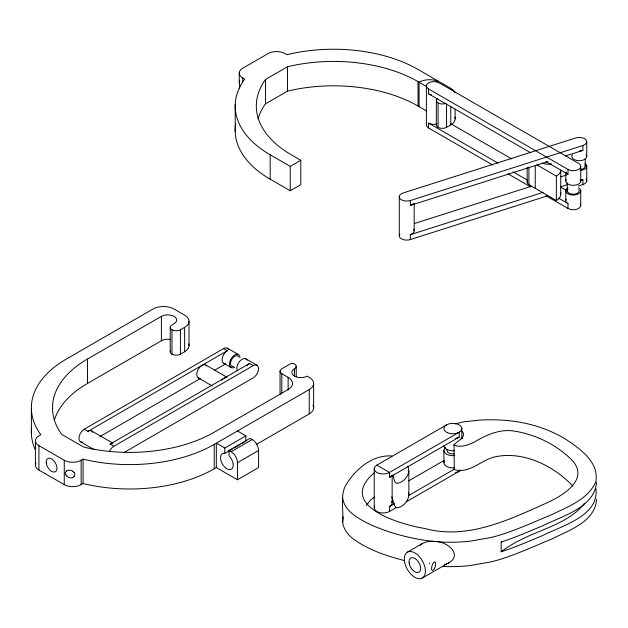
<?xml version="1.0" encoding="UTF-8"?>
<svg xmlns="http://www.w3.org/2000/svg" width="628" height="628" viewBox="0 0 628 628"><rect width="100%" height="100%" fill="white"/><g stroke="black" fill="none" stroke-linecap="round" stroke-linejoin="round"><path stroke-width="0.94" d="M35.411 465.128L35.411 440.746M170.219 351.727L170.219 327.337M280.049 371.242L280.049 394.69M586.74 181.084L586.756 166.012M596.529 482.304C594.81 507.667 561.354 516.295 542.404 525.919C528.737 531.469 515.266 537.599 501.168 542.003L501.168 551.761C515.266 547.341 528.745 541.234 542.404 535.676C561.22 525.966 599.858 515.831 595.854 488.411M596.529 499.37C595.132 521.962 568.764 530.268 551.635 539.067C534.295 546.195 517.213 554.147 499.252 559.658A111.462 64.354 0 0 1 490.476 561.981L470.246 565.522A99.2 57.274 0 0 1 446.265 566.574L442.489 566.432M404.448 560.576C386.008 555.811 367.349 549.633 352.025 537.968C347.245 533.863 343.226 528.54 342.66 522.064C343.728 510.47 340.384 498.098 344.811 486.975C354.019 470.341 371.792 454.468 391.974 455.983M342.66 522.064L343.069 516.663M239.307 88.101L239.582 87.261M407.721 466.047C411.544 473.488 404.197 482.861 396.551 483.419L394.674 481.629L392.838 474.956M408.875 471.024L408.875 495.414C408.019 501.395 402.776 507.432 396.551 507.809L394.674 506.011L391.794 496.905M572.971 486.174C553.456 465.56 522.653 450.362 493.898 457.09C480.718 460.544 468.755 474.164 454.28 469.603L454.005 444.734C457.325 441.044 468.174 436.295 461.321 430.58M454.005 469.124L454.177 468.598M366.242 505.548L370.504 500.084L374.649 496.858M74.128 476.409L72.707 477.586M420.085 545.3C427.134 538.722 437.897 542.443 446.265 542.184A99.2 57.274 0 0 0 470.254 541.14L490.476 537.592A111.462 64.354 0 0 0 499.252 535.268C517.213 529.757 534.295 521.805 551.635 514.677C567.861 506.765 587.816 499.598 595.736 481.99C599.709 462.349 579.715 448.439 565.42 439.074C544.5 426.31 520 420.399 495.641 419.857A107.514 62.07 0 0 0 480.153 420.077L464.006 421.78L455.017 423.892M501.168 542.003L502.086 541.297M501.168 551.761L506.152 548.15A133.937 77.33 0 0 1 522.064 539.193C542.93 528.58 568.152 523.03 583.726 504.37A52.878 30.529 0 0 0 584.464 503.248M374.649 472.468C335.493 505.289 399.769 524.482 424.646 528.454C466.722 539.994 507.871 520.376 545.394 503.515C562.963 495.837 592.314 478.269 569.651 457.898C554.791 443.957 535.535 434.733 515.486 431.303C500.799 428.414 486.708 434.623 474.423 442.026C468.394 444.962 460.874 447.866 454.28 445.213L454.005 444.734M444.42 564.776C465.262 557.664 449.106 541.148 434.662 541.493A114.751 66.254 0 0 1 419.787 539.507C401.732 536.218 383.936 531.053 367.349 523.132C356.987 517.605 344.12 510.666 342.66 497.682M82.315 442.088A7.465 4.31 -60 0 1 79.065 437.151A7.465 4.31 -60 0 1 84.254 429.199L223.647 348.571A7.465 4.31 -60 0 1 228.561 349.584M84.254 429.199L87.944 431.334L227.344 350.707L223.647 348.571M99.781 436.68L200.316 378.527M214.682 370.222L225.664 363.871M253.217 365.637L113.817 446.273L110.12 444.137L249.52 363.51L253.217 365.637A7.465 4.31 -60 0 1 258.501 368.683A7.465 4.31 -60 0 1 253.225 377.828L123.967 452.6M258.029 118.739A119.477 68.978 0 0 1 265.534 103.824L265.534 79.434L287.498 66.756A119.477 68.978 0 0 1 418.028 81.632L426.734 86.664M265.534 103.824L287.498 91.146A119.477 68.978 0 0 1 418.028 106.022L426.734 111.054M436.468 81.962L438.093 81.028L418.028 69.441A119.477 68.978 0 0 0 286.91 54.707L284.963 53.592A11.948 6.9 0 0 0 268.07 53.592L242.722 68.224A11.948 6.9 0 0 0 242.722 77.974L244.669 79.097A119.477 68.978 0 0 0 270.181 154.794L290.246 166.381L300.804 160.281L300.804 184.671L290.246 190.771L270.181 179.184A119.477 68.978 0 0 1 235.759 123.685M436.829 123.551A5.974 3.446 0 0 0 438.956 127.774A5.974 3.446 0 0 0 446.539 127.358L450.763 124.925A14.931 8.619 0 0 0 454.821 117.059M294.469 376.604L294.469 368.801A5.974 3.446 0 0 0 294.469 363.926A2.983 1.727 0 0 0 290.246 363.926L281.799 368.801A5.974 3.446 0 0 0 281.799 373.676L288.134 377.334A14.931 8.619 0 0 1 288.134 389.533L214.211 432.205A119.477 68.978 0 0 1 83.681 447.081L61.725 434.403A119.477 68.978 0 0 1 87.488 359.043L161.412 316.363A8.957 5.173 0 0 1 174.082 316.363A8.957 5.173 0 0 1 174.082 323.679L171.97 324.904A5.974 3.446 0 0 0 171.97 329.779L171.97 354.168M54.314 420.21A119.477 68.978 0 0 1 87.488 383.433L161.412 340.753A8.957 5.173 0 0 1 170.463 339.481M171.97 329.779A5.974 3.446 0 0 0 180.417 329.779L184.64 327.337A14.931 8.619 0 0 0 184.64 315.146L174.082 309.047A14.931 8.619 0 0 0 152.965 309.047L66.372 359.043A119.477 68.978 0 0 0 40.851 434.749L38.912 435.863A11.948 6.9 0 0 0 38.912 445.621L38.912 470.011L64.26 484.643A11.948 6.9 0 0 0 81.153 484.643L83.092 483.521A119.477 68.978 0 0 0 214.211 468.786L216.322 467.57L237.447 479.761L258.563 467.57L258.563 450.496A8.957 5.173 60 0 0 252.228 439.522L250.117 438.305L229 450.496L229 455.795A8.957 5.173 60 0 1 231.975 468.763A8.957 5.173 60 0 1 221.794 462.883A8.957 5.173 60 0 1 224.769 453.353L224.769 448.062L245.893 435.863L245.893 441.162A8.957 5.173 60 0 0 245.438 441.107M170.502 350.683A5.974 3.446 0 0 0 173.093 354.679A5.974 3.446 0 0 0 180.417 354.168L184.64 351.727A14.931 8.619 0 0 0 188.698 343.861M38.912 445.621L64.26 460.253A11.948 6.9 0 0 0 81.153 460.253L83.092 459.131A119.477 68.978 0 0 0 214.211 444.404L309.251 389.533A14.931 8.619 0 0 0 309.251 377.334L307.139 376.117A8.957 5.173 0 0 1 294.469 376.117A8.957 5.173 0 0 1 294.469 368.801M224.769 453.353L232.376 448.965M234.063 447.992L239.982 444.577M241.67 443.604L244.206 442.136M229 450.496L231.112 451.72L252.228 439.522M256.876 444.161L309.251 413.915A14.931 8.619 0 0 0 312.925 405.201M237.447 479.761L237.447 462.695L258.563 450.496M376.839 465.128L389.509 472.444L389.509 477.327L459.209 437.088L459.209 432.205L389.509 472.444A8.957 5.173 0 0 1 376.839 472.444A8.957 5.173 0 0 1 376.839 465.128L446.539 424.889M408.75 480.852L444.02 460.489M374.641 506.239A8.957 5.173 0 0 0 378.519 512.228A8.957 5.173 0 0 0 389.509 511.467L389.509 506.592L394.549 503.68M408.828 495.437L454.17 469.257M389.509 511.467L396.229 507.589M406.308 501.772L459.209 471.228L459.209 470.011M407.391 552.185L422.62 543.393M422.322 578.05L448.785 562.766M66.764 471.024L65.453 472.264A3.093 2.041 52.3 0 0 65.406 473.834L65.791 474.705M410.335 200.536L582.902 145.515A7.465 4.31 0 0 0 585.83 139.659A7.465 4.31 0 0 0 575.68 137.972L403.113 192.992A7.465 4.31 0 0 0 400.185 198.848A7.465 4.31 0 0 0 410.335 200.536L410.335 205.419L547.812 161.584M565.373 155.987L582.902 150.398L582.902 145.515M414.26 223.584L531.304 186.265M560.914 176.821L566.456 175.055M399.8 234.173A7.465 4.31 0 0 0 401.771 239.009A7.465 4.31 0 0 0 410.335 239.558L410.335 234.684L543.165 192.333M560.757 186.72L567.217 184.663M580.131 180.542L582.902 179.663L582.902 184.538L578.239 186.029M410.335 239.558L547.459 195.842M72.707 471.353L74.128 472.429M428.571 88.964L567.987 169.427A7.465 4.31 0 0 0 578.545 169.427A7.465 4.31 0 0 0 578.545 163.327L439.129 82.865A7.465 4.31 0 0 0 428.571 82.865A7.465 4.31 0 0 0 428.571 88.964L428.571 93.839L530.809 152.847M546.015 161.624L567.987 174.309L567.987 169.427M536.932 164.921L556.369 176.138L556.369 200.528L528.909 184.671A5.974 3.446 0 0 1 527.653 180.864M450.959 123.834L511.796 158.947M560.804 187.23L565.867 190.158M492.784 165.046L428.571 127.979L428.571 123.104L497.855 163.092M513.068 171.876L527.426 180.165M558.692 198.205L567.987 203.574L567.987 208.449A7.465 4.31 0 0 0 577.148 209.085A7.465 4.31 0 0 0 580.382 204.092M507.997 173.823L530.809 186.987M546.015 195.771L567.987 208.449M300.804 160.281L291.306 154.794A119.477 68.978 0 0 1 265.534 79.434M227.383 348.195L238.467 354.6M245.862 358.863L256.946 365.268M223.615 363.267L231.01 367.537M205.733 364.986L227.085 377.318M198.275 377.93L212.233 385.985M237.447 430.989L245.893 435.863M224.769 448.062L216.322 443.18L216.322 467.57M91.68 430.957L113.04 443.29M80.525 441.767L94.043 449.57M66.764 476.087L66.16 475.325A4.757 3.721 46.1 0 1 65.752 474.721M408.64 492.901L408.875 495.414M239.307 84.121L239.229 73.099M586.74 142.069L586.756 156.262M585.249 158.586L585.249 166.389M580.735 166.381L580.735 181.013M580.735 190.763L580.735 205.403M567.288 182.96L567.288 190.771M565.797 172.229L565.797 181.013M565.797 190.771L565.797 200.52M560.741 194.429L560.741 170.039A14.931 8.619 0 0 1 556.369 176.138M535.244 165.894L535.244 188.329M528.909 167.111L528.909 184.671M527.159 167.597L527.159 182.23M461.831 428.547L461.831 438.98M455.135 109.068L455.135 118.825M450.763 106.391L450.763 124.925M446.539 103.95L446.539 127.358M443.91 450.496L443.91 462.695M437.394 98.58A5.974 3.446 0 0 0 438.093 102.976L438.093 127.358M436.342 100.535L436.342 124.925M426.381 85.91L426.381 124.933M419.08 106.634L419.08 82.244A14.931 8.619 0 0 1 440.204 82.244L450.763 88.344A14.931 8.619 0 0 1 454.821 92.669M418.028 81.632L418.028 106.022M414.19 203.48L414.19 230.79M399.275 196.446L399.275 235.469M392.139 475.616L392.139 502.934M374.217 468.786L374.217 507.809M313.631 383.433L313.631 407.823M309.251 389.533L309.251 413.915M296.22 366.36L296.22 376.682M290.246 166.381L290.246 190.771M288.134 377.334L288.134 390.019M287.498 66.756L287.498 91.146M281.799 373.676L281.799 393.191M270.181 154.794L270.181 179.184M242.722 77.974L242.722 81.876M235.21 104.601L235.21 131.652M214.211 444.404L214.211 468.786M189.02 321.246L189.02 345.636M184.64 327.337L184.64 351.727M180.417 329.779L180.417 354.168M161.412 316.363L161.412 340.753M87.488 359.043L87.488 383.433M83.092 459.131L83.092 483.521M81.153 460.253L81.153 484.643M64.26 460.253L64.26 484.643M31.4 409.236L31.4 433.626M231.112 451.72A8.957 5.173 60 0 1 237.447 462.695M35.113 449.326A119.477 68.978 0 0 1 31.565 428.304M38.912 470.011A11.948 6.9 0 0 1 35.977 463.04M74.183 472.397A4.474 3.58 -19 0 1 74.01 476.354M72.73 477.641A5.228 4.851 24.7 0 1 66.882 475.993M66.56 470.89A5.228 3.116 20.4 0 1 72.879 471.141M233.577 366.422A5.974 3.446 -60 0 1 231.606 359.601A5.974 3.446 -60 0 1 238.664 357.002M237.447 370.842A7.465 4.31 -60 0 1 239.943 361.053A7.465 4.31 -60 0 1 247.04 360.252M234.746 367.16A7.465 4.31 -60 0 1 229.463 364.303A7.465 4.31 -60 0 1 234.417 355.165A7.465 4.31 -60 0 1 239.998 357.473M199.578 378.276A7.465 4.31 -60 0 1 198.267 369.311A7.465 4.31 -60 0 1 206.691 365.943M224.926 363.612A7.465 4.31 -60 0 1 222.218 358.321A7.465 4.31 -60 0 1 227.344 350.707M221.747 380.254A7.465 4.31 -60 0 1 226.598 377.444M247.094 365.59A7.465 4.31 -60 0 1 249.52 363.51M109.405 451.587A7.465 4.31 -60 0 1 113.817 446.273M110.12 444.137A7.465 4.31 -60 0 1 112.545 443.415M87.944 431.334A7.465 4.31 -60 0 1 92.858 432.347M578.749 189.397A5.974 3.446 0 0 1 572.971 194.209A5.974 3.446 0 0 1 568.042 189.091M578.545 187.717A7.465 4.31 0 0 1 578.702 193.722A7.465 4.31 0 0 1 568.309 193.997A7.465 4.31 0 0 1 567.531 188.008M580.382 179.702A7.465 4.31 0 0 1 573.27 185.323A7.465 4.31 0 0 1 566.15 179.702M567.987 174.309A7.465 4.31 0 0 1 566.15 172.567M567.987 203.574A7.465 4.31 0 0 1 566.15 199.217M428.571 127.979A7.465 4.31 0 0 1 426.734 123.622M436.813 124.014A7.465 4.31 0 0 1 428.571 123.104M431.585 94.899A7.465 4.31 0 0 1 428.571 93.839M551.478 163.814A8.957 5.173 0 0 1 542.176 163.037M560.419 192.663A14.931 8.619 0 0 1 556.369 200.528M239.59 84.223A4.474 0.714 83.5 0 1 239.346 88.407M239.315 82.276A5.228 2.01 86.3 0 1 239.763 80.463M445.699 103.377A5.974 3.446 0 0 1 438.093 102.976M584.958 165.046A5.974 3.446 0 0 1 580.633 169.497M585.06 163.398A7.465 4.31 0 0 1 586.23 167.723A7.465 4.31 0 0 1 580.241 170.408M586.128 154.645A7.465 4.31 0 0 1 579.409 160.69A7.465 4.31 0 0 1 572.367 154.763M582.902 150.398A7.465 4.31 0 0 1 579.495 150.932M582.902 179.663A7.465 4.31 0 0 1 580.241 180.165M586.128 179.027A7.465 4.31 0 0 1 582.902 184.538M413.562 229.173A7.465 4.31 0 0 1 410.335 234.684M413.318 203.66A7.465 4.31 0 0 1 410.335 205.419M460.709 470.082A8.957 5.173 0 0 1 455.59 472.499M391.715 501.364A8.957 5.173 0 0 1 389.509 506.592M391.715 475.239A8.957 5.173 0 0 1 389.509 477.327M459.209 437.088A8.957 5.173 0 0 1 455.59 438.36M454.711 467.758A8.957 5.173 0 0 1 444.334 461.125M454.099 453.871A5.974 3.446 0 0 1 447.183 449.452M454.711 450.684A8.957 5.173 0 0 1 443.91 445.621M454.711 455.559A8.957 5.173 0 0 1 445.417 453.361A8.957 5.173 0 0 1 445.488 447.568M461.321 437.897A10.111 5.833 0 0 1 462.279 438.65M429.623 563.214A4.349 0.966 -80.7 0 1 429.544 563.709M46.268 463.04A7.614 4.396 60 0 0 54.981 471.918A7.614 4.396 60 0 0 53.506 460.434A7.614 4.396 60 0 0 46.268 463.04M447.615 432.739A8.957 5.173 0 0 0 461.784 429.081A8.957 5.173 0 0 0 449.216 423.822A8.957 5.173 0 0 0 447.615 432.739M404.432 561.024A14.931 8.619 60 0 0 421.514 578.427A14.931 8.619 60 0 0 418.633 555.906A14.931 8.619 60 0 0 404.432 561.024M409.118 562.869A8.211 4.741 60 0 0 418.515 572.438A8.211 4.741 60 0 0 416.929 560.05A8.211 4.741 60 0 0 409.118 562.869M434.364 568.772A4.435 1.688 -73 0 0 434.929 561.966A4.435 1.688 -73 0 0 431.577 567.861A4.435 1.688 -73 0 0 434.364 568.772"/></g></svg>
